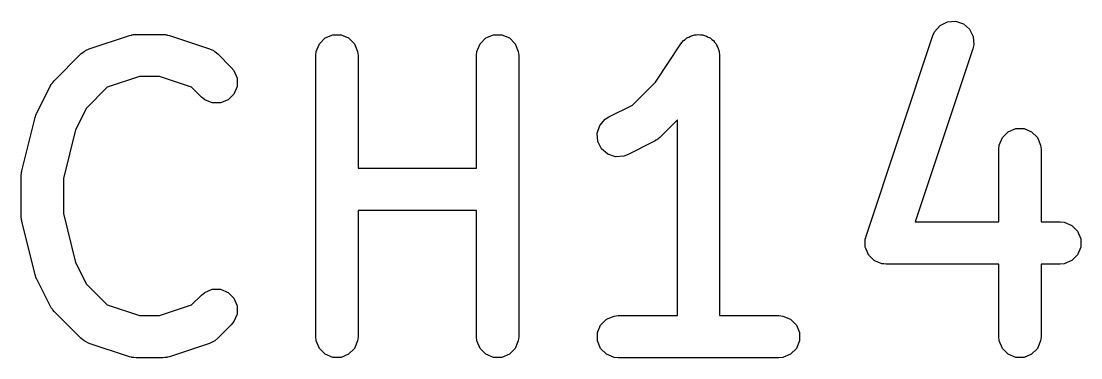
# Model space of a CAD drawing. Extents: x 99 to 216, y -134 to -70.
# Drawn here: x 140.669 to 144.437, y -111.815 to -110.618 of the extents above; entities that cross this region are included whole.
import ezdxf

# ---------------------------------------------------------------- set-up
doc = ezdxf.new("R2010")
doc.units = 0
doc.layers.add('BLACK', color=7, linetype='CONTINUOUS')

msp = doc.modelspace()

# ---------------------------------------------------------------- linework, layer by layer
at = {"layer": 'BLACK', "linetype": 'CONTINUOUS'}
for p, q in [((143.917224, -110.655058), (143.936398, -110.632951)), ((143.936398, -110.632951), (143.962571, -110.619864)), ((143.962571, -110.619864), (143.991761, -110.617789)), ((143.991761, -110.617789), (144.019523, -110.627043)), ((144.019523, -110.627043), (144.041631, -110.646217)), ((144.041631, -110.646217), (144.054717, -110.672391)), ((140.911045, -110.716287), (141.053901, -110.668668)), ((141.053901, -110.668668), (141.061156, -110.667018)), ((141.061156, -110.667018), (141.062987, -110.66626)), ((141.062987, -110.66626), (141.06564, -110.665998)), ((141.06564, -110.665998), (141.068238, -110.665408)), ((141.068238, -110.665408), (141.070212, -110.665548)), ((141.070212, -110.665548), (141.077619, -110.664819)), ((141.077619, -110.664819), (141.172857, -110.664819)), ((141.172857, -110.664819), (141.180262, -110.665548)), ((141.180262, -110.665548), (141.182237, -110.665408)), ((141.182237, -110.665408), (141.184834, -110.665998)), ((141.184834, -110.665998), (141.187489, -110.66626)), ((141.187489, -110.66626), (141.18932, -110.667018)), ((141.18932, -110.667018), (141.196574, -110.668668)), ((141.196574, -110.668668), (141.339431, -110.716287)), ((141.729545, -110.698151), (141.750237, -110.677459)), ((141.750237, -110.677459), (141.777273, -110.66626)), ((141.777273, -110.66626), (141.806537, -110.66626)), ((141.806537, -110.66626), (141.833573, -110.677459)), ((141.833573, -110.677459), (141.854265, -110.698151)), ((142.300973, -110.698151), (142.321665, -110.677459)), ((142.321665, -110.677459), (142.348701, -110.66626)), ((142.348701, -110.66626), (142.377965, -110.66626)), ((142.377965, -110.66626), (142.405001, -110.677459)), ((142.405001, -110.677459), (142.425693, -110.698151)), ((143.01531, -110.698099), (143.024531, -110.686841)), ((143.024531, -110.686841), (143.0307, -110.682709)), ((143.0307, -110.682709), (143.035951, -110.677459)), ((143.035951, -110.677459), (143.04274, -110.674646)), ((143.04274, -110.674646), (143.048846, -110.670558)), ((143.048846, -110.670558), (143.056126, -110.669101)), ((143.056126, -110.669101), (143.062987, -110.66626)), ((143.062987, -110.66626), (143.070335, -110.66626)), ((143.070335, -110.66626), (143.07754, -110.664819)), ((143.07754, -110.664819), (143.084824, -110.66626)), ((143.084824, -110.66626), (143.092251, -110.66626)), ((143.092251, -110.66626), (143.099039, -110.669072)), ((143.099039, -110.669072), (143.106248, -110.670498)), ((143.106248, -110.670498), (143.112427, -110.674617)), ((143.112427, -110.674617), (143.119287, -110.677459)), ((143.119287, -110.677459), (143.12448, -110.682652)), ((143.12448, -110.682652), (143.130597, -110.68673)), ((143.130597, -110.68673), (143.13473, -110.692902)), ((143.673135, -111.382768), (143.91123, -110.668483)), ((143.91123, -110.668483), (143.917224, -110.655058)), ((144.054717, -110.672391), (144.056792, -110.701581)), ((140.881729, -110.734405), (140.893094, -110.725077)), ((140.893094, -110.725077), (140.895584, -110.724045)), ((140.895584, -110.724045), (140.897619, -110.722281)), ((140.897619, -110.722281), (140.911045, -110.716287)), ((141.339431, -110.716287), (141.352856, -110.722281)), ((141.352856, -110.722281), (141.354891, -110.724046)), ((141.354891, -110.724046), (141.357382, -110.725078)), ((141.357382, -110.725078), (141.368747, -110.734405)), ((141.716905, -110.739819), (141.718346, -110.725187)), ((141.718346, -110.725187), (141.729545, -110.698151)), ((141.854265, -110.698151), (141.865464, -110.725187)), ((141.865464, -110.725187), (141.866905, -110.739819)), ((142.288333, -110.739819), (142.289774, -110.725187)), ((142.289774, -110.725187), (142.300973, -110.698151)), ((142.425693, -110.698151), (142.436892, -110.725187)), ((142.436892, -110.725187), (142.438333, -110.739819)), ((142.924095, -110.834896), (143.015215, -110.698216)), ((143.015215, -110.698216), (143.015249, -110.698173)), ((143.015249, -110.698173), (143.015259, -110.698151)), ((143.015259, -110.698151), (143.01531, -110.698099)), ((143.13473, -110.692902), (143.139979, -110.698151)), ((143.139979, -110.698151), (143.14279, -110.704938)), ((143.14279, -110.704938), (143.14688, -110.711045)), ((143.14688, -110.711045), (143.148336, -110.718326)), ((143.148336, -110.718326), (143.151178, -110.725187)), ((143.151178, -110.725187), (143.152603, -110.739663)), ((144.053532, -110.715918), (143.848343, -111.331485)), ((144.056792, -110.701581), (144.053532, -110.715918)), ((140.786491, -110.829643), (140.881729, -110.734405)), ((141.368747, -110.734405), (141.416366, -110.782024)), ((141.716905, -111.739819), (141.716905, -110.739819)), ((141.866905, -110.739819), (141.866905, -111.141009)), ((142.288333, -111.141009), (142.288333, -110.739819)), ((142.438333, -110.739819), (142.438333, -111.739819)), ((143.152603, -110.739663), (143.152619, -110.73974)), ((143.152619, -110.73974), (143.152613, -110.739766)), ((143.152613, -110.739766), (143.152619, -110.739819)), ((143.152619, -110.739819), (143.152619, -111.664819)), ((141.416366, -110.782024), (141.425693, -110.793389)), ((141.425693, -110.793389), (141.436892, -110.820425)), ((140.772442, -110.849135), (140.776406, -110.842835)), ((140.776406, -110.842835), (140.777164, -110.841008)), ((140.777164, -110.841008), (140.778852, -110.838951)), ((140.778852, -110.838951), (140.780274, -110.836692)), ((140.780274, -110.836692), (140.781772, -110.835392)), ((140.781772, -110.835392), (140.786491, -110.829643)), ((141.089789, -110.814819), (140.975276, -110.85299)), ((141.160687, -110.814819), (141.089789, -110.814819)), ((141.2752, -110.85299), (141.160687, -110.814819)), ((141.436892, -110.820425), (141.436892, -110.849688)), ((142.842716, -110.916275), (142.924095, -110.834896)), ((140.724823, -110.944373), (140.772442, -110.849135)), ((140.975276, -110.85299), (140.901163, -110.927103)), ((141.3103, -110.88809), (141.2752, -110.85299)), ((141.425693, -110.876724), (141.405, -110.897417)), ((141.436892, -110.849688), (141.425693, -110.876724)), ((141.321665, -110.897417), (141.3103, -110.88809)), ((141.348701, -110.908616), (141.321665, -110.897417)), ((141.377964, -110.908616), (141.348701, -110.908616)), ((141.405, -110.897417), (141.377964, -110.908616)), ((142.758364, -110.958451), (142.842716, -110.916275)), ((140.719568, -110.958105), (140.721905, -110.951997)), ((140.721905, -110.951997), (140.724091, -110.945878)), ((140.724091, -110.945878), (140.724413, -110.945442)), ((140.724413, -110.945442), (140.724823, -110.944373)), ((140.901163, -110.927103), (140.862669, -111.00409)), ((140.671525, -111.1502), (140.719144, -110.959724)), ((140.719144, -110.959724), (140.719529, -110.958644)), ((140.719529, -110.958644), (140.719568, -110.958105)), ((142.717494, -111.016152), (142.726748, -110.988391)), ((142.726748, -110.988391), (142.745921, -110.966283)), ((142.745921, -110.966283), (142.758364, -110.958451)), ((143.002619, -110.968504), (142.940176, -111.030947)), ((143.002619, -111.664819), (143.002619, -110.968504)), ((140.862669, -111.00409), (140.819286, -111.177624)), ((142.719568, -111.045342), (142.717494, -111.016152)), ((142.940176, -111.030947), (142.934426, -111.035665)), ((144.158116, -111.031484), (144.178808, -111.010792)), ((144.178808, -111.010792), (144.205844, -110.999593)), ((144.205844, -110.999593), (144.235108, -110.999593)), ((144.235108, -110.999593), (144.262144, -111.010792)), ((144.262144, -111.010792), (144.282836, -111.031484)), ((142.732655, -111.071517), (142.719568, -111.045342)), ((142.920684, -111.044996), (142.825446, -111.092615)), ((142.926983, -111.041031), (142.920684, -111.044996)), ((142.928811, -111.040274), (142.926983, -111.041031)), ((142.930867, -111.038585), (142.928811, -111.040274)), ((142.933127, -111.037164), (142.930867, -111.038585)), ((142.934426, -111.035665), (142.933127, -111.037164)), ((144.145476, -111.073152), (144.146917, -111.05852)), ((144.146917, -111.05852), (144.158116, -111.031484)), ((144.282836, -111.031484), (144.294035, -111.05852)), ((144.294035, -111.05852), (144.295476, -111.073152)), ((142.754763, -111.09069), (142.732655, -111.071517)), ((142.782524, -111.099944), (142.754763, -111.09069)), ((142.811714, -111.09787), (142.782524, -111.099944)), ((142.825446, -111.092615), (142.811714, -111.09787)), ((144.145476, -111.331485), (144.145476, -111.073152)), ((144.295476, -111.073152), (144.295476, -111.331485)), ((141.866905, -111.141009), (142.288333, -111.141009)), ((140.669286, -111.16839), (140.669537, -111.165836)), ((140.669286, -111.311247), (140.669286, -111.16839)), ((140.669375, -111.164744), (140.670184, -111.15927)), ((140.669537, -111.165836), (140.669375, -111.164744)), ((140.670184, -111.15927), (140.670727, -111.153758)), ((140.670727, -111.153758), (140.671149, -111.152736)), ((140.671149, -111.152736), (140.671525, -111.1502)), ((140.819286, -111.177624), (140.819286, -111.302013)), ((142.288333, -111.291009), (141.866905, -111.291009)), ((141.866905, -111.291009), (141.866905, -111.739819)), ((142.288333, -111.739819), (142.288333, -111.291009)), ((140.669537, -111.3138), (140.669286, -111.311247)), ((140.669375, -111.314893), (140.669537, -111.3138)), ((140.670184, -111.320366), (140.669375, -111.314893)), ((140.670727, -111.325879), (140.670184, -111.320366)), ((140.671149, -111.3269), (140.670727, -111.325879)), ((140.671525, -111.329437), (140.671149, -111.3269)), ((140.719144, -111.519913), (140.671525, -111.329437)), ((140.819286, -111.302013), (140.862669, -111.475547)), ((143.848343, -111.331485), (144.145476, -111.331485)), ((144.295476, -111.331485), (144.363333, -111.331485)), ((144.363333, -111.331485), (144.377965, -111.332926)), ((144.377965, -111.332926), (144.405001, -111.344125)), ((144.405001, -111.344125), (144.425693, -111.364817)), ((144.425693, -111.364817), (144.436892, -111.391853)), ((143.669875, -111.397105), (143.670727, -111.393358)), ((143.670727, -111.40909), (143.669875, -111.397105)), ((143.670727, -111.391853), (143.671485, -111.390021)), ((143.670727, -111.393358), (143.670727, -111.391853)), ((143.671485, -111.390021), (143.673135, -111.382768)), ((144.436892, -111.391853), (144.436892, -111.421117)), ((143.670727, -111.421117), (143.670727, -111.40909)), ((143.671759, -111.423608), (143.670727, -111.421117)), ((143.67195, -111.426295), (143.671759, -111.423608)), ((143.677324, -111.437044), (143.67195, -111.426295)), ((143.681926, -111.448153), (143.677324, -111.437044)), ((144.436892, -111.421117), (144.425693, -111.448153)), ((140.862669, -111.475547), (140.901163, -111.552534)), ((143.683831, -111.450058), (143.681926, -111.448153)), ((143.685036, -111.452468), (143.683831, -111.450058)), ((143.694118, -111.460345), (143.685036, -111.452468)), ((143.702618, -111.468845), (143.694118, -111.460345)), ((143.705106, -111.469875), (143.702618, -111.468845)), ((143.707143, -111.471642), (143.705106, -111.469875)), ((143.718546, -111.475443), (143.707143, -111.471642)), ((143.729654, -111.480044), (143.718546, -111.475443)), ((143.73348, -111.48042), (143.729654, -111.480044)), ((143.734906, -111.480896), (143.73348, -111.48042)), ((143.73688, -111.480755), (143.734906, -111.480896)), ((143.744286, -111.481485), (143.73688, -111.480755)), ((144.145476, -111.481485), (143.744286, -111.481485)), ((144.145476, -111.739819), (144.145476, -111.481485)), ((144.363333, -111.481485), (144.295476, -111.481485)), ((144.295476, -111.481485), (144.295476, -111.739819)), ((144.377965, -111.480044), (144.363333, -111.481485)), ((144.405001, -111.468845), (144.377965, -111.480044)), ((144.425693, -111.448153), (144.405001, -111.468845)), ((140.719529, -111.520992), (140.719144, -111.519913)), ((140.719568, -111.521532), (140.719529, -111.520992)), ((140.721895, -111.527613), (140.719568, -111.521532)), ((140.724091, -111.533759), (140.721895, -111.527613)), ((140.724413, -111.534194), (140.724091, -111.533759)), ((140.724823, -111.535264), (140.724413, -111.534194)), ((140.772442, -111.630502), (140.724823, -111.535264)), ((140.901163, -111.552534), (140.975276, -111.626648)), ((141.2752, -111.626647), (141.310299, -111.591548)), ((141.310299, -111.591548), (141.321665, -111.58222)), ((141.321665, -111.58222), (141.348701, -111.571021)), ((141.348701, -111.571021), (141.377964, -111.571021)), ((141.377964, -111.571021), (141.405, -111.582219)), ((141.405, -111.582219), (141.425693, -111.602912)), ((140.776405, -111.636798), (140.772442, -111.630502)), ((140.975276, -111.626648), (141.089789, -111.664819)), ((141.160687, -111.664819), (141.2752, -111.626647)), ((141.425693, -111.602912), (141.436892, -111.629948)), ((141.436892, -111.629948), (141.436892, -111.659211)), ((140.777163, -111.638628), (140.776405, -111.636798)), ((140.778852, -111.640686), (140.777163, -111.638628)), ((140.780274, -111.642945), (140.778852, -111.640686)), ((140.781772, -111.644244), (140.780274, -111.642945)), ((140.786491, -111.649994), (140.781772, -111.644244)), ((140.881729, -111.745233), (140.786491, -111.649994)), ((141.089789, -111.664819), (141.160687, -111.664819)), ((141.436892, -111.659211), (141.425694, -111.686247)), ((142.750237, -111.677459), (142.777273, -111.66626)), ((142.777273, -111.66626), (142.791905, -111.664819)), ((142.791905, -111.664819), (143.002619, -111.664819)), ((143.152619, -111.664819), (143.363333, -111.664819)), ((143.363333, -111.664819), (143.377965, -111.66626)), ((143.377965, -111.66626), (143.405001, -111.677459)), ((141.416366, -111.697613), (141.368748, -111.745232)), ((141.425694, -111.686247), (141.416366, -111.697613)), ((142.718346, -111.725187), (142.729545, -111.698151)), ((142.729545, -111.698151), (142.750237, -111.677459)), ((143.405001, -111.677459), (143.425693, -111.698151)), ((143.425693, -111.698151), (143.436892, -111.725187)), ((140.893094, -111.754561), (140.881729, -111.745233)), ((141.368748, -111.745232), (141.357382, -111.75456)), ((141.718346, -111.754451), (141.716905, -111.739819)), ((141.866905, -111.739819), (141.865464, -111.754451)), ((142.289774, -111.754451), (142.288333, -111.739819)), ((142.438333, -111.739819), (142.436892, -111.754451)), ((142.718346, -111.754451), (142.718346, -111.725187)), ((143.436892, -111.725187), (143.436892, -111.754451)), ((144.146917, -111.754451), (144.145476, -111.739819)), ((144.295476, -111.739819), (144.294035, -111.754451)), ((140.895584, -111.755592), (140.893094, -111.754561)), ((140.897619, -111.757357), (140.895584, -111.755592)), ((140.911045, -111.763351), (140.897619, -111.757357)), ((141.053901, -111.81097), (140.911045, -111.763351)), ((141.339431, -111.763351), (141.196574, -111.81097)), ((141.352856, -111.757357), (141.339431, -111.763351)), ((141.354891, -111.755591), (141.352856, -111.757357)), ((141.357382, -111.75456), (141.354891, -111.755591)), ((141.729545, -111.781487), (141.718346, -111.754451)), ((141.750237, -111.802179), (141.729545, -111.781487)), ((141.854265, -111.781487), (141.833573, -111.802179)), ((141.865464, -111.754451), (141.854265, -111.781487)), ((142.300973, -111.781487), (142.289774, -111.754451)), ((142.321665, -111.802179), (142.300973, -111.781487)), ((142.425693, -111.781487), (142.405001, -111.802179)), ((142.436892, -111.754451), (142.425693, -111.781487)), ((142.729545, -111.781487), (142.718346, -111.754451)), ((142.750237, -111.802179), (142.729545, -111.781487)), ((143.425693, -111.781487), (143.405001, -111.802179)), ((143.436892, -111.754451), (143.425693, -111.781487)), ((144.158116, -111.781487), (144.146917, -111.754451)), ((144.178808, -111.802179), (144.158116, -111.781487)), ((144.282836, -111.781487), (144.262144, -111.802179)), ((144.294035, -111.754451), (144.282836, -111.781487)), ((141.061156, -111.812619), (141.053901, -111.81097)), ((141.062987, -111.813378), (141.061156, -111.812619)), ((141.06564, -111.813639), (141.062987, -111.813378)), ((141.068238, -111.81423), (141.06564, -111.813639)), ((141.070212, -111.814089), (141.068238, -111.81423)), ((141.077619, -111.814819), (141.070212, -111.814089)), ((141.172857, -111.814819), (141.077619, -111.814819)), ((141.180262, -111.814089), (141.172857, -111.814819)), ((141.182237, -111.81423), (141.180262, -111.814089)), ((141.184834, -111.813639), (141.182237, -111.81423)), ((141.187489, -111.813378), (141.184834, -111.813639)), ((141.18932, -111.812619), (141.187489, -111.813378)), ((141.196574, -111.81097), (141.18932, -111.812619)), ((141.777273, -111.813378), (141.750237, -111.802179)), ((141.806537, -111.813378), (141.777273, -111.813378)), ((141.833573, -111.802179), (141.806537, -111.813378)), ((142.348701, -111.813378), (142.321665, -111.802179)), ((142.377965, -111.813378), (142.348701, -111.813378)), ((142.405001, -111.802179), (142.377965, -111.813378)), ((142.777273, -111.813378), (142.750237, -111.802179)), ((142.791905, -111.814819), (142.777273, -111.813378)), ((143.363333, -111.814819), (142.791905, -111.814819)), ((143.377965, -111.813378), (143.363333, -111.814819)), ((143.405001, -111.802179), (143.377965, -111.813378)), ((144.205844, -111.813378), (144.178808, -111.802179)), ((144.235108, -111.813378), (144.205844, -111.813378)), ((144.262144, -111.802179), (144.235108, -111.813378))]:
    msp.add_line(p, q, dxfattribs=at)

doc.saveas('drawing.dxf')
